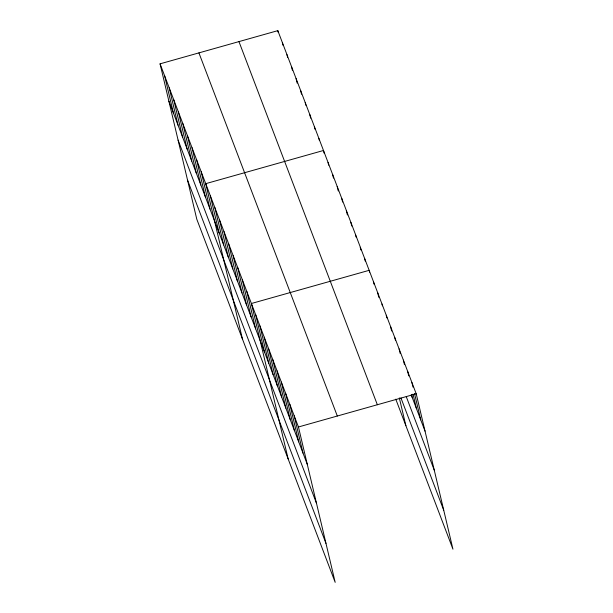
<?xml version="1.0" encoding="UTF-8"?>
<svg xmlns="http://www.w3.org/2000/svg" width="613" height="613" viewBox="0 0 613 613"><rect width="100%" height="100%" fill="white"/><g stroke="black" fill="none" stroke-linecap="round" stroke-linejoin="round"><path stroke-width="0.92" d="M160.062 63.836L298.454 426.977L335.181 582.35L196.788 219.209L160.062 63.836L277.819 30.65L416.212 393.791L452.938 549.164L395.776 399.163M298.454 426.977L416.212 393.791M411.216 394.856L425.031 431.123M406.273 396.688L434.242 470.079M400.956 397.967L443.728 510.208M238.955 41.6L377.347 404.741M198.919 52.887L337.311 416.02M168.889 101.168L307.282 464.309M178.092 140.124L316.484 503.265M187.586 180.26L325.978 543.394M411.928 382.566L413.009 387.117M414.518 393.492L420.756 419.897M407.653 371.34L408.733 375.892M413.032 394.105L416.48 408.672M403.377 360.115L404.45 364.666M411.553 394.718L412.204 397.446M399.101 348.889L400.174 353.448M394.818 337.671L395.469 340.399M390.542 326.445L391.623 330.997M386.267 315.22L386.91 317.948M381.991 303.994L382.42 305.818M377.708 292.769L378.788 297.32M373.432 281.543L374.076 284.279M369.585 272.141L369.156 270.325L251.399 303.504L288.133 458.884M399.308 397.875L405.883 425.698M364.589 258.341L365.233 261.069M360.237 247.269L360.881 249.997M355.456 234.373L356.099 237.101M350.889 222.389L351.747 226.028M346.322 210.405L347.395 214.956M341.755 198.42L342.613 202.06M337.188 186.436L338.261 190.988M332.621 174.452L333.48 178.092M328.055 162.468L328.698 165.203M324.131 153.219L323.488 150.484L205.73 183.67L242.457 339.05M318.921 138.5L319.35 140.323M314.354 126.516L314.998 129.251M309.787 114.539L310.645 118.179M305.22 102.555L305.864 105.283M300.654 90.571L301.512 94.21M296.087 78.587L297.159 83.138M291.52 66.602L292.378 70.242M286.953 54.618L287.597 57.346M282.386 42.634L283.03 45.362M277.819 30.65L278.248 32.474M294.179 415.752L302.998 453.084M289.895 404.526L298.723 441.858M285.62 393.301L294.447 430.632M281.344 382.075L290.171 419.407M277.068 370.85L285.888 408.189M272.785 359.632L281.612 396.963M268.509 348.406L277.337 385.738M264.234 337.181L273.061 374.512M259.958 325.955L268.778 363.287M255.675 314.73L264.502 352.061M246.832 291.527L255.659 328.859M242.265 279.543L251.092 316.875M237.698 267.559L246.526 304.891M233.132 255.575L241.959 292.907M228.565 243.591L237.392 280.923M223.998 231.607L232.825 268.938M219.431 219.623L228.258 256.954M214.864 207.638L223.691 244.97M210.297 195.654L219.125 232.986M201.164 171.686L209.991 209.018M196.597 159.702L205.424 197.034M192.03 147.718L200.857 185.057M187.463 135.734L196.29 173.073M182.896 123.757L191.723 161.089M178.329 111.773L187.157 149.105M173.763 99.789L182.59 137.12M169.196 87.805L178.023 125.136M164.629 75.82L173.456 113.152"/></g></svg>
